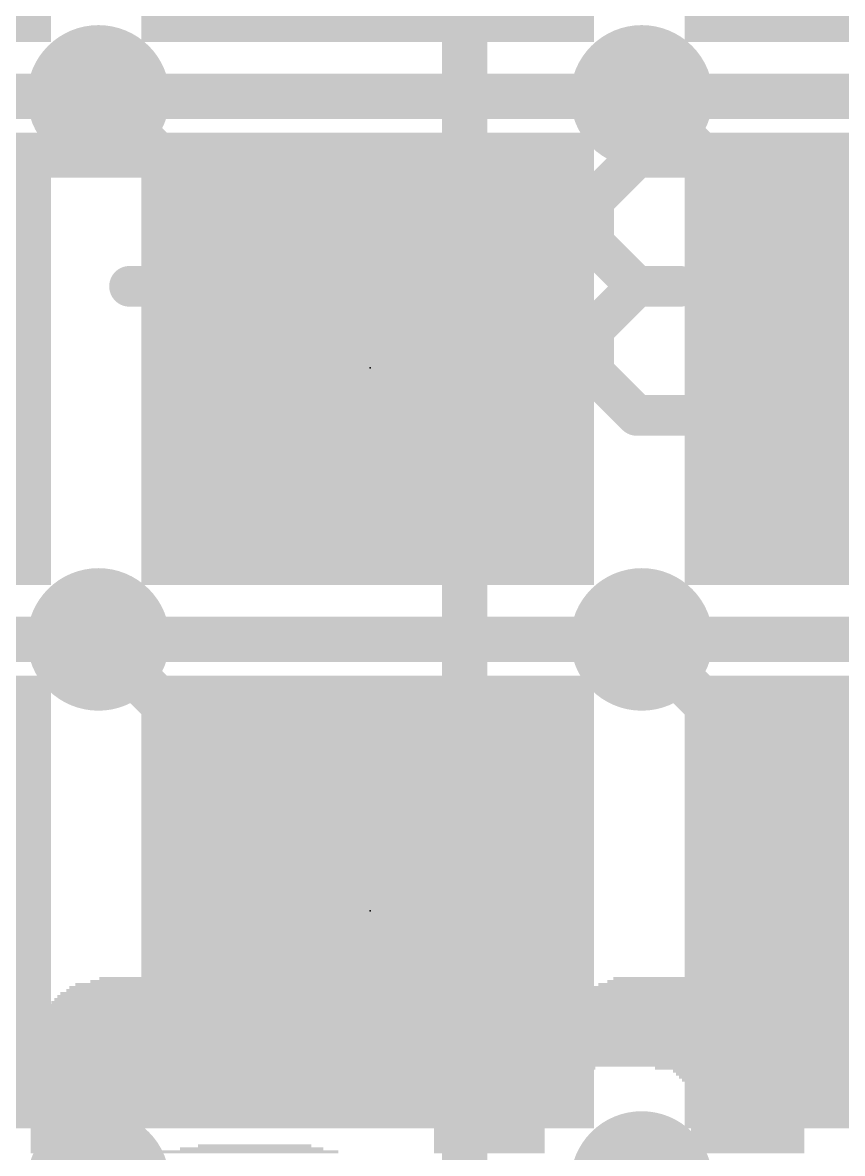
# Model space of a CAD drawing. Extents: x -0.1 to 66, y -0.1 to 31.
# Drawn here: x 24.35 to 28.95, y 9.38 to 15.73 of the extents above; entities that cross this region are included whole.
import ezdxf

# ---------------------------------------------------------------- set-up
doc = ezdxf.new("R2010")
doc.units = 0
for name, color, linetype in [('1', 12, 'CONTINUOUS'), ('16', 132, 'CONTINUOUS'), ('18', 110, 'CONTINUOUS'), ('21', 40, 'CONTINUOUS'), ('22', 6, 'CONTINUOUS'), ('23', 40, 'CONTINUOUS')]:
    doc.layers.add(name, color=color, linetype=linetype)

# ---------------------------------------------------------------- blocks, each defined once
blk = doc.blocks.new('RECT')
blk.add_solid([(-0.5, -0.5), (0.5, -0.5), (-0.5, 0.5), (0.5, 0.5)])
blk = doc.blocks.new('ROUNDV')
at = {"const_width": 0.5}
blk.add_lwpolyline([(0, -0.25, 1), (0, 0.25, 1), (0, -0.25)], format="xyb", dxfattribs=at)

msp = doc.modelspace()

# ---------------------------------------------------------------- linework, layer by layer
at = {"layer": '1', "const_width": 0.254}
for points in [[(26.832, 13.2619), (26.832, 16.3099)], [(25.7714, 14.3225), (24.7777, 15.3162)], [(27.8257, 15.3162), (28.8194, 14.3225)], [(26.832, 10.2139), (26.832, 13.2619)], [(25.7714, 11.2745), (24.7777, 12.2682)], [(27.8257, 12.2682), (28.8194, 11.2745)], [(26.832, 7.1659), (26.832, 10.2139)]]:
    msp.add_lwpolyline(points, dxfattribs=at)
at = {"layer": '1', "const_width": 0.127}
for points in [[(24.8226, 15.3611, 1), (24.7328, 15.2713)], [(27.8706, 15.3611, 1), (27.7808, 15.2713)], [(25.7265, 14.2776, 1), (25.8163, 14.3674)], [(28.7745, 14.2776, 1), (28.8643, 14.3674)], [(26.8955, 13.2619, 1), (26.7685, 13.2619)], [(26.7685, 13.2619, 1), (26.8955, 13.2619)], [(24.8226, 12.3131, 1), (24.7328, 12.2233)], [(27.8706, 12.3131, 1), (27.7808, 12.2233)], [(25.7265, 11.2296, 1), (25.8163, 11.3194)], [(28.7745, 11.2296, 1), (28.8643, 11.3194)], [(26.8955, 10.2139, 1), (26.7685, 10.2139)], [(26.7685, 10.2139, 1), (26.8955, 10.2139)]]:
    msp.add_lwpolyline(points, format="xyb", dxfattribs=at)
at = {"layer": '16', "const_width": 0.254}
for points in [[(21.7297, 15.3162), (24.7777, 15.3162)], [(24.7777, 15.3162), (27.8257, 15.3162)], [(27.8257, 15.3162), (30.0482, 15.3162)], [(21.7297, 12.2682), (24.7777, 12.2682)], [(24.7777, 12.2682), (27.8257, 12.2682)], [(30.5562, 12.2682), (27.8257, 12.2682)]]:
    msp.add_lwpolyline(points, dxfattribs=at)
at = {"layer": '16', "const_width": 0.127}
for points in [[(24.7777, 15.3797, 1), (24.7777, 15.2527)], [(24.7777, 15.2527, 1), (24.7777, 15.3797)], [(27.8257, 15.3797, 1), (27.8257, 15.2527)], [(27.8257, 15.2527, 1), (27.8257, 15.3797)], [(24.7777, 12.3317, 1), (24.7777, 12.2047)], [(24.7777, 12.2047, 1), (24.7777, 12.3317)], [(27.8257, 12.3317, 1), (27.8257, 12.2047)], [(27.8257, 12.2047, 1), (27.8257, 12.3317)]]:
    msp.add_lwpolyline(points, format="xyb", dxfattribs=at)
at = {"layer": '21', "const_width": 0.1524}
for points in [[(26.3556, 14.0975), (25.9964, 13.7383)], [(26.4005, 13.6934), (26.3556, 14.0975)], [(26.2789, 14.0208), (26.3641, 14.0208)], [(26.1265, 13.8684), (26.381, 13.8684)], [(25.9964, 13.7383), (26.4005, 13.6934)], [(26.1972, 13.716), (26.398, 13.716)], [(26.3556, 11.0495), (25.9964, 10.6903)], [(26.4005, 10.6454), (26.3556, 11.0495)], [(26.2789, 10.9728), (26.3641, 10.9728)], [(26.1265, 10.8204), (26.381, 10.8204)], [(25.9964, 10.6903), (26.4005, 10.6454)], [(26.1972, 10.668), (26.398, 10.668)]]:
    msp.add_lwpolyline(points, dxfattribs=at)
at = {"layer": '21', "const_width": 0.0762}
for points in [[(26.3934, 14.1017, 1), (26.3177, 14.0933)], [(26.3825, 14.0706, 1), (26.3286, 14.1245)], [(26.2789, 14.0589, 1), (26.2789, 13.9827)], [(26.3641, 13.9827, 1), (26.3641, 14.0589)], [(26.1265, 13.9065, 1), (26.1265, 13.8303)], [(26.381, 13.8303, 1), (26.381, 13.9065)], [(25.9694, 13.7653, 1), (26.0233, 13.7114)], [(26.0006, 13.7762, 1), (25.9922, 13.7004)], [(26.1972, 13.7541, 1), (26.1972, 13.6779)], [(26.398, 13.6779, 1), (26.398, 13.7541)], [(26.3626, 13.6892, 1), (26.4383, 13.6976)], [(26.3963, 13.6555, 1), (26.4047, 13.7313)], [(26.3934, 11.0537, 1), (26.3177, 11.0453)], [(26.3825, 11.0226, 1), (26.3286, 11.0765)], [(26.2789, 11.0109, 1), (26.2789, 10.9347)], [(26.3641, 10.9347, 1), (26.3641, 11.0109)], [(26.1265, 10.8585, 1), (26.1265, 10.7823)], [(26.381, 10.7823, 1), (26.381, 10.8585)], [(25.9694, 10.7173, 1), (26.0233, 10.6634)], [(26.0006, 10.7282, 1), (25.9922, 10.6524)], [(26.1972, 10.7061, 1), (26.1972, 10.6299)], [(26.398, 10.6299, 1), (26.398, 10.7061)], [(26.3626, 10.6412, 1), (26.4383, 10.6496)], [(26.3963, 10.6075, 1), (26.4047, 10.6833)]]:
    msp.add_lwpolyline(points, format="xyb", dxfattribs=at)
at = {"layer": '22', "const_width": 0.1143}
for points in [[(24.4696, 15.0317, 1), (24.4696, 14.9174)], [(25.4927, 14.9745, 1), (25.3784, 14.9745)], [(25.4356, 14.9174, 1), (25.4356, 15.0317)], [(26.5366, 15.0149, 1), (26.4558, 14.9341)], [(26.5533, 14.9745, 1), (26.439, 14.9745)], [(27.7983, 15.0317, 1), (27.7983, 14.9174)], [(27.8387, 14.9341, 1), (27.7579, 15.0149)], [(28.3217, 15.0149, 1), (28.2409, 14.9341)], [(28.2813, 14.9174, 1), (28.2813, 15.0317)], [(27.6139, 14.733, 1), (27.4996, 14.733)], [(27.5164, 14.7734, 1), (27.5972, 14.6926)], [(28.4824, 14.6926, 1), (28.5632, 14.7734)], [(27.5972, 14.5319, 1), (27.5164, 14.4511)], [(26.9388, 14.4511, 1), (27.0196, 14.5319)], [(27.4996, 14.4915, 1), (27.6139, 14.4915)], [(24.9526, 14.3072, 1), (24.9526, 14.1929)], [(25.4356, 14.1929, 1), (25.4356, 14.3072)], [(27.7983, 14.3072, 1), (27.7983, 14.1929)], [(27.8387, 14.2096, 1), (27.7579, 14.2904)], [(27.7579, 14.2096, 1), (27.8387, 14.2904)], [(28.0398, 14.1929, 1), (28.0398, 14.3072)], [(27.6139, 14.0085, 1), (27.4996, 14.0085)], [(27.5164, 14.0489, 1), (27.5972, 13.9681)], [(27.5972, 13.8074, 1), (27.5164, 13.7266)], [(28.5632, 13.7266, 1), (28.4824, 13.8074)], [(27.4996, 13.767, 1), (27.6139, 13.767)], [(25.3784, 13.5255, 1), (25.4927, 13.5255)], [(26.0132, 13.5827, 1), (26.0132, 13.4684)], [(26.439, 13.5255, 1), (26.5533, 13.5255)], [(26.9792, 13.4684, 1), (26.9792, 13.5827)], [(27.7983, 13.5827, 1), (27.7983, 13.4684)], [(27.7579, 13.4851, 1), (27.8387, 13.5659)], [(28.2409, 13.5659, 1), (28.3217, 13.4851)], [(28.2813, 13.4684, 1), (28.2813, 13.5827)]]:
    msp.add_lwpolyline(points, format="xyb", dxfattribs=at)
at = {"layer": '22', "const_width": 0.2286}
for points in [[(25.4356, 14.9745), (24.4696, 14.9745)], [(25.4356, 13.5255), (25.4356, 14.9745)], [(26.9792, 14.4915), (26.4962, 14.9745)], [(26.4962, 14.9745), (26.4962, 13.5255)], [(27.7983, 14.9745), (27.5568, 14.733)], [(28.2813, 14.9745), (27.7983, 14.9745)], [(28.5228, 14.733), (28.2813, 14.9745)], [(27.5568, 14.733), (27.5568, 14.4915)], [(27.5568, 14.4915), (27.7983, 14.25)], [(25.4356, 14.25), (24.9526, 14.25)], [(27.7983, 14.25), (27.5568, 14.0085)], [(27.7983, 14.25), (28.0398, 14.25)], [(27.5568, 14.0085), (27.5568, 13.767)], [(27.5568, 13.767), (27.7983, 13.5255)], [(28.2813, 13.5255), (28.5228, 13.767)], [(26.9792, 13.5255), (26.0132, 13.5255)], [(27.7983, 13.5255), (28.2813, 13.5255)]]:
    msp.add_lwpolyline(points, dxfattribs=at)
at = {"layer": '23'}
for p in [(26.3017, 13.7922), (26.3017, 10.7442)]:
    msp.add_point(p, dxfattribs=at)

# ---------------------------------------------------------------- block references
at = {"layer": '1', "xscale": 0.8, "yscale": 0.8, "rotation": 225}
for p in [(25.7714, 14.3225), (28.8194, 14.3225), (26.832, 13.2619), (25.7714, 11.2745), (28.8194, 11.2745), (26.832, 10.2139)]:
    msp.add_blockref('RECT', p, dxfattribs=at)
at = {"layer": '18', "xscale": 0.8001, "yscale": 0.8001}
for p in [(24.7777, 15.3162), (24.7777, 15.3162), (27.8257, 15.3162), (27.8257, 15.3162), (24.7777, 12.2682), (24.7777, 12.2682), (27.8257, 12.2682), (27.8257, 12.2682), (24.7777, 9.2202), (24.7777, 9.2202), (27.8257, 9.2202), (27.8257, 9.2202)]:
    msp.add_blockref('ROUNDV', p, dxfattribs=at)
at = {"layer": '21', "xscale": 2.54, "yscale": 2.54}
for p in [(23.241, 16.891), (26.289, 16.891), (29.337, 16.891), (23.241, 13.843), (26.289, 13.843), (29.337, 13.843), (23.241, 10.795), (26.289, 10.795), (29.337, 10.795)]:
    msp.add_blockref('RECT', p, dxfattribs=at)
at = {"layer": '21', "xscale": 0.762, "yscale": 0.127, "rotation": 225}
for p in [(26.4454, 13.6485), (26.4454, 10.6005)]:
    msp.add_blockref('RECT', p, dxfattribs=at)
at = {"layer": '22', "rotation": 180}
for p, xscale, yscale in [((26.9703, 11.1354), 0.6203, 0.0167), ((26.9703, 11.1186), 0.6203, 0.0168), ((26.9703, 11.1019), 0.6203, 0.0167), ((26.9703, 11.0851), 0.6203, 0.0168), ((26.9703, 11.0683), 0.6203, 0.0168), ((26.9703, 11.0516), 0.6203, 0.0167), ((26.9703, 11.0348), 0.6203, 0.0168), ((26.9703, 11.018), 0.6203, 0.0168), ((26.9703, 11.0013), 0.6203, 0.0167), ((26.9703, 10.9845), 0.6203, 0.0168), ((26.9703, 10.9677), 0.6203, 0.0168), ((26.9703, 10.951), 0.6203, 0.0167), ((26.9703, 10.9342), 0.6203, 0.0168), ((26.9703, 10.9174), 0.6203, 0.0168), ((26.9703, 10.9007), 0.6203, 0.0167), ((26.9703, 10.8839), 0.6203, 0.0168), ((26.9703, 10.8672), 0.6203, 0.0167), ((26.9703, 10.8504), 0.6203, 0.0168), ((26.9703, 10.8336), 0.6203, 0.0168), ((26.9703, 10.8169), 0.6203, 0.0167), ((26.9703, 10.8001), 0.6203, 0.0168), ((26.9703, 10.7833), 0.6203, 0.0168), ((26.9703, 10.7666), 0.6203, 0.0167), ((26.9703, 10.7498), 0.6203, 0.0168), ((26.9703, 10.733), 0.6203, 0.0168), ((26.9703, 10.7163), 0.6203, 0.0167), ((26.9703, 10.6995), 0.6203, 0.0168), ((26.9703, 10.6828), 0.6203, 0.0167), ((26.9703, 10.666), 0.6203, 0.0168), ((26.9703, 10.6492), 0.6203, 0.0168), ((26.9703, 10.6325), 0.6203, 0.0167), ((26.9703, 10.6157), 0.6203, 0.0168), ((26.9703, 10.5989), 0.6203, 0.0168), ((26.9703, 10.5822), 0.6203, 0.0167), ((26.9703, 10.5654), 0.6203, 0.0168), ((26.9703, 10.5486), 0.6203, 0.0168), ((26.9703, 10.5319), 0.6203, 0.0167), ((26.9703, 10.5151), 0.6203, 0.0168), ((26.9703, 10.4983), 0.6203, 0.0168), ((26.9703, 10.4816), 0.6203, 0.0167), ((26.9703, 10.4648), 0.6203, 0.0168), ((26.9703, 10.4481), 0.6203, 0.0167), ((26.9703, 10.4313), 0.6203, 0.0168), ((26.9703, 10.4145), 0.6203, 0.0168), ((25.3777, 10.3475), 1.2909, 0.0167), ((25.3777, 10.3642), 1.1903, 0.0168), ((26.9703, 10.3978), 0.6203, 0.0167), ((26.9703, 10.381), 0.6203, 0.0168), ((26.9703, 10.3642), 0.6203, 0.0168), ((26.9703, 10.3475), 0.6203, 0.0167), ((27.9845, 10.3475), 0.7041, 0.0167), ((27.9845, 10.3642), 0.6371, 0.0168), ((25.3693, 10.2804), 1.6093, 0.0168), ((25.3693, 10.2972), 1.5423, 0.0167), ((25.3693, 10.3139), 1.5087, 0.0168), ((25.3693, 10.3307), 1.4417, 0.0168), ((26.9703, 10.3307), 0.6203, 0.0168), ((26.9703, 10.3139), 0.6203, 0.0168), ((26.9703, 10.2972), 0.6203, 0.0167), ((26.9703, 10.2804), 0.6203, 0.0168), ((27.9929, 10.2804), 0.9891, 0.0168), ((27.9845, 10.2972), 0.9387, 0.0167), ((27.9929, 10.3139), 0.8885, 0.0168), ((27.9928, 10.3307), 0.8214, 0.0168), ((25.3609, 10.2134), 1.7267, 0.0167), ((25.3693, 10.2301), 1.7099, 0.0168), ((25.3609, 10.2469), 1.6596, 0.0168), ((25.3609, 10.2637), 1.6261, 0.0167), ((26.9703, 10.2637), 0.6203, 0.0167), ((26.9703, 10.2469), 0.6203, 0.0168), ((26.9703, 10.2301), 0.6203, 0.0168), ((26.9703, 10.2134), 0.6203, 0.0167), ((27.9761, 10.2134), 1.1567, 0.0167), ((27.9845, 10.2301), 1.1399, 0.0168), ((27.9845, 10.2469), 1.0729, 0.0168), ((27.9845, 10.2637), 1.0393, 0.0167), ((25.3609, 10.1798), 1.7938, 0.0168), ((25.3693, 10.1631), 1.8105, 0.0167), ((25.3609, 10.1966), 1.7602, 0.0168), ((26.9703, 10.1966), 0.6203, 0.0168), ((26.9703, 10.1798), 0.6203, 0.0168), ((26.9703, 10.1631), 0.6203, 0.0167), ((27.9594, 10.1631), 1.2573, 0.0167), ((27.9677, 10.1798), 1.2406, 0.0168), ((27.9761, 10.1966), 1.1903, 0.0168), ((25.3609, 10.096), 1.8608, 0.0168), ((25.3609, 10.1463), 1.8273, 0.0168), ((25.3609, 10.1295), 1.8273, 0.0168), ((25.3693, 10.1128), 1.8441, 0.0167), ((27.6408, 10.1295), 1.9614, 0.0168), ((26.9703, 10.1463), 0.6203, 0.0168), ((27.6492, 10.1128), 1.9781, 0.0167), ((27.6492, 10.096), 1.9781, 0.0168), ((27.9593, 10.1463), 1.2908, 0.0168), ((25.3525, 10.0625), 1.8776, 0.0167), ((25.3609, 10.0457), 1.8943, 0.0168), ((25.3609, 10.029), 1.8943, 0.0167), ((25.3609, 10.0792), 1.8608, 0.0168), ((27.6576, 10.0792), 1.9949, 0.0168), ((27.6576, 10.0625), 1.9949, 0.0167), ((27.6576, 10.0457), 1.9949, 0.0168), ((27.6576, 10.029), 1.9949, 0.0167), ((25.3609, 10.0122), 1.8943, 0.0168), ((25.3693, 9.9954), 1.9111, 0.0168), ((25.3693, 9.9787), 1.9111, 0.0167), ((25.3693, 9.9619), 1.9111, 0.0168), ((27.6743, 9.9787), 2.0284, 0.0167), ((27.6743, 9.9619), 2.0284, 0.0168), ((27.666, 10.0122), 2.0117, 0.0168), ((27.666, 9.9954), 2.0117, 0.0168), ((25.3609, 9.9451), 1.9278, 0.0168), ((25.3609, 9.9284), 1.9278, 0.0167), ((25.3609, 9.9116), 1.9278, 0.0168), ((25.3609, 9.8948), 1.9278, 0.0168), ((27.6743, 9.9451), 2.0284, 0.0168), ((27.6743, 9.9284), 2.0284, 0.0167), ((27.6743, 9.9116), 2.0284, 0.0168), ((27.6827, 9.8948), 2.0452, 0.0168), ((24.7407, 9.878), 0.6873, 0.0167), ((24.7407, 9.8613), 0.6873, 0.0168), ((24.7239, 9.8445), 0.6537, 0.0167), ((25.9979, 9.878), 0.6538, 0.0167), ((26.0063, 9.8613), 0.637, 0.0168), ((26.0146, 9.8445), 0.6203, 0.0167), ((27.6827, 9.878), 2.0452, 0.0167), ((27.1127, 9.8613), 0.9052, 0.0168), ((27.0625, 9.8445), 0.8047, 0.0167), ((28.303, 9.8613), 0.8047, 0.0168), ((28.3533, 9.8445), 0.7041, 0.0167), ((24.7155, 9.7942), 0.637, 0.0167), ((24.7155, 9.7775), 0.637, 0.0168), ((24.7239, 9.8278), 0.6537, 0.0168), ((24.7239, 9.811), 0.6537, 0.0168), ((26.0314, 9.811), 0.6203, 0.0168), ((26.0314, 9.7942), 0.6203, 0.0167), ((26.0314, 9.7775), 0.6203, 0.0168), ((26.0231, 9.8278), 0.6035, 0.0168), ((27.0289, 9.8278), 0.7376, 0.0168), ((26.9954, 9.7942), 0.6706, 0.0167), ((27.0122, 9.811), 0.7041, 0.0168), ((26.9703, 9.7775), 0.6203, 0.0168), ((28.3617, 9.8278), 0.6873, 0.0168), ((28.37, 9.811), 0.6706, 0.0168), ((28.3784, 9.7942), 0.6538, 0.0167), ((28.3952, 9.7775), 0.6538, 0.0168), ((24.7155, 9.7607), 0.637, 0.0168), ((24.7155, 9.7439), 0.637, 0.0167), ((24.7155, 9.7272), 0.637, 0.0168), ((24.7155, 9.7104), 0.637, 0.0168), ((26.0314, 9.7607), 0.6203, 0.0168), ((26.0399, 9.7439), 0.6035, 0.0167), ((26.0399, 9.7272), 0.6035, 0.0168), ((26.0399, 9.7104), 0.6035, 0.0168), ((26.9703, 9.7607), 0.6203, 0.0168), ((26.9703, 9.7439), 0.6203, 0.0167), ((26.9703, 9.7272), 0.6203, 0.0168), ((26.9703, 9.7104), 0.6203, 0.0168), ((28.3952, 9.7607), 0.6538, 0.0168), ((28.3952, 9.7439), 0.6538, 0.0167), ((28.4036, 9.7272), 0.6371, 0.0168), ((28.4036, 9.7104), 0.6371, 0.0168), ((24.7155, 9.6936), 0.637, 0.0167), ((24.7155, 9.6769), 0.637, 0.0168), ((24.7155, 9.6601), 0.637, 0.0168), ((24.7155, 9.6433), 0.637, 0.0167), ((26.0399, 9.6936), 0.6035, 0.0167), ((26.0399, 9.6769), 0.6035, 0.0168), ((26.0399, 9.6601), 0.6035, 0.0168), ((26.9703, 9.6936), 0.6203, 0.0167), ((26.9703, 9.6769), 0.6203, 0.0168), ((26.9703, 9.6601), 0.6203, 0.0168), ((26.9703, 9.6433), 0.6203, 0.0167), ((28.4036, 9.6936), 0.6371, 0.0167), ((28.4203, 9.6769), 0.637, 0.0168), ((28.4203, 9.6601), 0.637, 0.0168), ((28.4203, 9.6433), 0.637, 0.0167), ((24.7155, 9.6266), 0.637, 0.0168), ((24.7155, 9.6098), 0.637, 0.0167), ((24.7155, 9.5931), 0.637, 0.0168), ((24.7155, 9.5763), 0.637, 0.0168), ((26.9703, 9.6266), 0.6203, 0.0168), ((26.9703, 9.6098), 0.6203, 0.0167), ((26.9703, 9.5931), 0.6203, 0.0168), ((26.9703, 9.5763), 0.6203, 0.0168), ((28.4203, 9.6266), 0.637, 0.0168), ((28.4203, 9.6098), 0.637, 0.0167), ((28.4203, 9.5931), 0.637, 0.0168), ((28.4203, 9.5763), 0.637, 0.0168), ((24.7155, 9.5595), 0.637, 0.0167), ((24.7155, 9.5428), 0.637, 0.0168), ((24.7155, 9.526), 0.637, 0.0168), ((26.9703, 9.5595), 0.6203, 0.0167), ((26.9703, 9.5428), 0.6203, 0.0168), ((26.9703, 9.526), 0.6203, 0.0168), ((28.4203, 9.5595), 0.637, 0.0167), ((28.4203, 9.5428), 0.637, 0.0168), ((28.4203, 9.526), 0.637, 0.0168), ((24.7155, 9.5092), 0.637, 0.0167), ((24.7155, 9.4925), 0.637, 0.0168), ((24.7155, 9.4757), 0.637, 0.0168), ((24.7155, 9.4589), 0.637, 0.0167), ((26.9703, 9.5092), 0.6203, 0.0167), ((26.9703, 9.4925), 0.6203, 0.0168), ((26.9703, 9.4757), 0.6203, 0.0168), ((26.9703, 9.4589), 0.6203, 0.0167), ((28.4203, 9.5092), 0.637, 0.0167), ((28.4203, 9.4925), 0.637, 0.0168), ((28.4203, 9.4757), 0.637, 0.0168), ((28.4203, 9.4589), 0.637, 0.0167), ((24.7155, 9.4422), 0.637, 0.0168), ((24.7155, 9.4254), 0.637, 0.0167), ((24.7155, 9.4087), 0.637, 0.0168), ((24.7155, 9.3919), 0.637, 0.0168), ((25.6123, 9.3919), 1.0226, 0.0168), ((25.6375, 9.4087), 0.8046, 0.0168), ((25.6543, 9.4254), 0.6371, 0.0167), ((26.9703, 9.4422), 0.6203, 0.0168), ((26.9703, 9.4254), 0.6203, 0.0167), ((26.9703, 9.4087), 0.6203, 0.0168), ((26.9703, 9.3919), 0.6203, 0.0168), ((28.4203, 9.4422), 0.637, 0.0168), ((28.4203, 9.4254), 0.637, 0.0167), ((28.4203, 9.4087), 0.637, 0.0168), ((28.4203, 9.3919), 0.637, 0.0168)]:
    msp.add_blockref('RECT', p, dxfattribs=dict(at, xscale=xscale, yscale=yscale))

doc.saveas('drawing.dxf')
